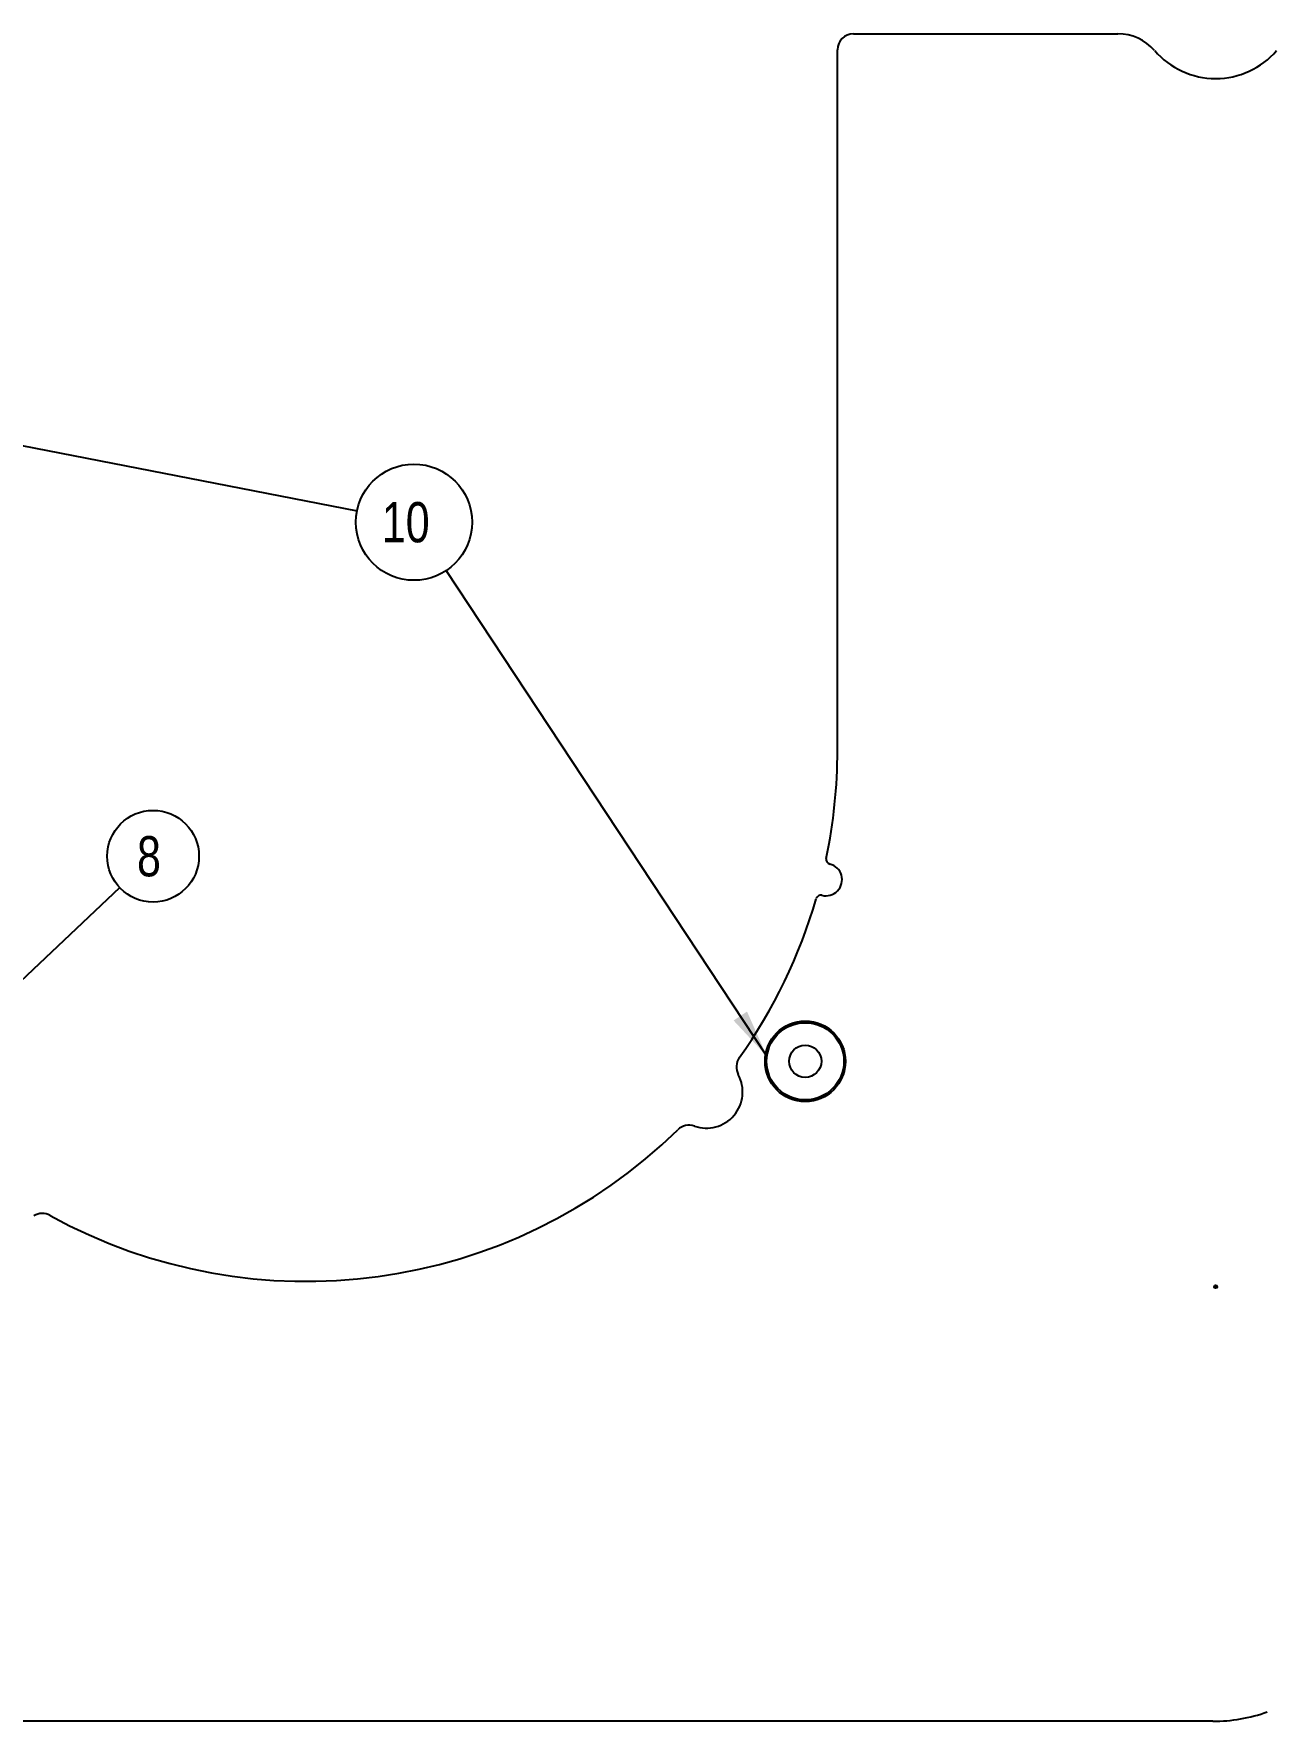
# Model space of a CAD drawing. Header units: millimetres. Extents: x 0 to 594, y 0 to 420.
# Drawn here: x 164 to 240.6, y 88.9 to 193.8 of the extents above; entities that cross this region are included whole.
import ezdxf

# ---------------------------------------------------------------- set-up
doc = ezdxf.new("R2010")
doc.units = ezdxf.units.MM
doc.header["$LTSCALE"] = 32.67
doc.layers.get('0').update_dxf_attribs({"linetype": 'CONTINUOUS'})
doc.styles.get("Standard").update_dxf_attribs({"font": 'txt', "width": 0.8})
doc.dimstyles.get("Standard").update_dxf_attribs({"dimtxt": 2.5, "dimasz": 3, "dimexe": 1.5, "dimexo": 1.2, "dimtad": 1, "dimdsep": 46, "dimtxsty": 'STANDARD', "dimblk": '_FILLED', "dimblk1": '_FILLED', "dimblk2": '_FILLED', "dimcen": 0.09, "dimazin": 2, "dimtol": 1, "dimtp": 0.01, "dimtm": 0.01, "dimtfac": 1, "dimtofl": 0, "dimtmove": 0, "dimatfit": 3, "dimldrblk": '_FILLED', "dimfxl": 1, "dimtolj": 1, "dimarcsym": 0})

# ---------------------------------------------------------------- blocks, each defined once
blk = doc.blocks.new('_FILLED')
at = {"color": 0, "linetype": 'BYBLOCK'}
blk.add_solid([(0, 0), (-1, 0.167), (-1, -0.167)], dxfattribs=at)
blk = doc.blocks.new('BALLOON_BL17', base_point=(171.4, 142.66))
at = {"color": 7, "linetype": 'CONTINUOUS'}
blk.add_circle((171.4, 142.66), 2.85, dxfattribs=at)
at = {"color": 7, "linetype": 'CONTINUOUS', "insert": (170.4, 143.91), "char_height": 2.5, "width": 2, "attachment_point": 1, "line_spacing_factor": 0.9}
blk.add_mtext('8', dxfattribs=at)
blk = doc.blocks.new('BALLOON_BL18', base_point=(187.61, 163.41))
at = {"color": 7, "linetype": 'CONTINUOUS'}
blk.add_circle((187.61, 163.41), 3.61, dxfattribs=at)
at = {"color": 7, "linetype": 'CONTINUOUS', "insert": (185.61, 164.66), "char_height": 2.5, "width": 4, "attachment_point": 1, "line_spacing_factor": 0.9}
blk.add_mtext('10', dxfattribs=at)

msp = doc.modelspace()

# ---------------------------------------------------------------- linework, layer by layer
at = {"color": 7, "linetype": 'CONTINUOUS'}
for p, q in [((214.92, 193.75), (231.35, 193.75)), ((213.92, 149.25), (213.92, 192.75)), ((237.52, 115.92), (237.32, 115.92)), ((237.42, 116.02), (237.42, 115.82)), ((237.25, 88.92), (160.17, 88.92))]:
    msp.add_line(p, q, dxfattribs=at)
for centre, radius in [((211.92, 129.92), 2.5), ((211.92, 129.92), 2.4), ((211.92, 129.92), 1), ((237.42, 115.92), 0.1)]:
    msp.add_circle(centre, radius, dxfattribs=at)
for centre, radius, start, end in [((214.92, 192.75), 1, 90, 180), ((231.35, 190.75), 3, 40.7304, 90), ((237.42, 195.97), 5, 220.7304, 319.2696), ((180.92, 149.25), 33, 348.2373, 360), ((213.21, 141.2), 1, 255.1802, 76.8198), ((213.52, 142.46), 0.3, 168.2373, 255.2154), ((180.92, 149.25), 33, 324.6167, 343.7627), ((212.89, 139.94), 0.3, 76.7846, 163.7627), ((208.64, 129.57), 1, 144.6167, 208.409), ((205.78, 128.02), 2.25, 250.591, 28.409), ((204.7, 124.95), 1, 70.591, 134.3833), ((180.92, 149.25), 33, 241.1777, 314.3833), ((164.53, 119.47), 1, 61.1777, 122.6707), ((237.25, 98.92), 10, 270, 289.7499)]:
    msp.add_arc(centre, radius, start, end, dxfattribs=at)

# ---------------------------------------------------------------- block references
for name, p in [('BALLOON_BL18', (187.61, 163.41)), ('BALLOON_BL17', (171.4, 142.66))]:
    msp.add_blockref(name, p, dxfattribs=at)

# ---------------------------------------------------------------- leaders
for points in [[(153.73, 170.04), (184.07, 164.11)], [(209.54, 130.23), (189.6, 160.4)], [(152.9, 125.2), (169.33, 140.71)]]:
    msp.add_leader(points, dimstyle='STANDARD', override={"dimtad": 0}, dxfattribs=at)

doc.saveas('drawing.dxf')
